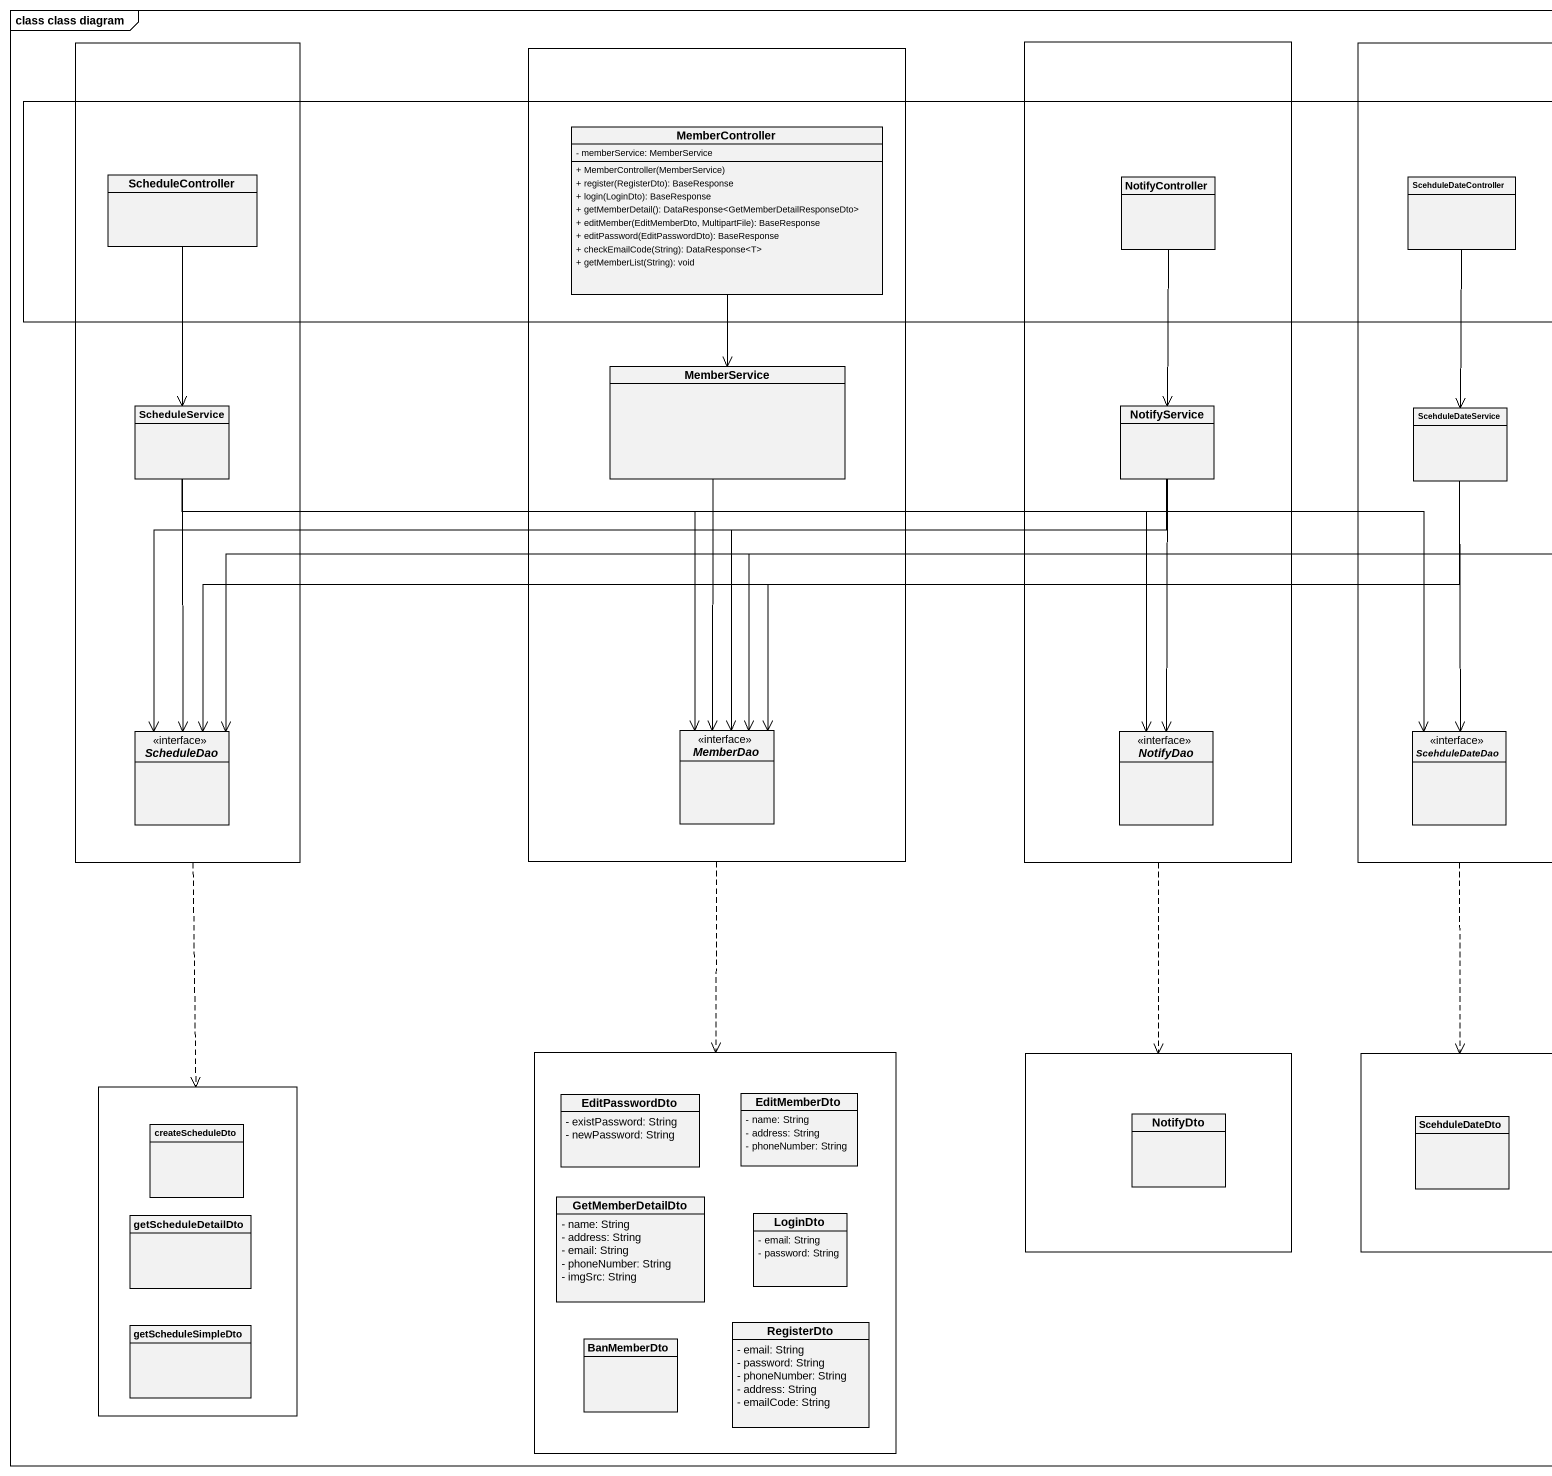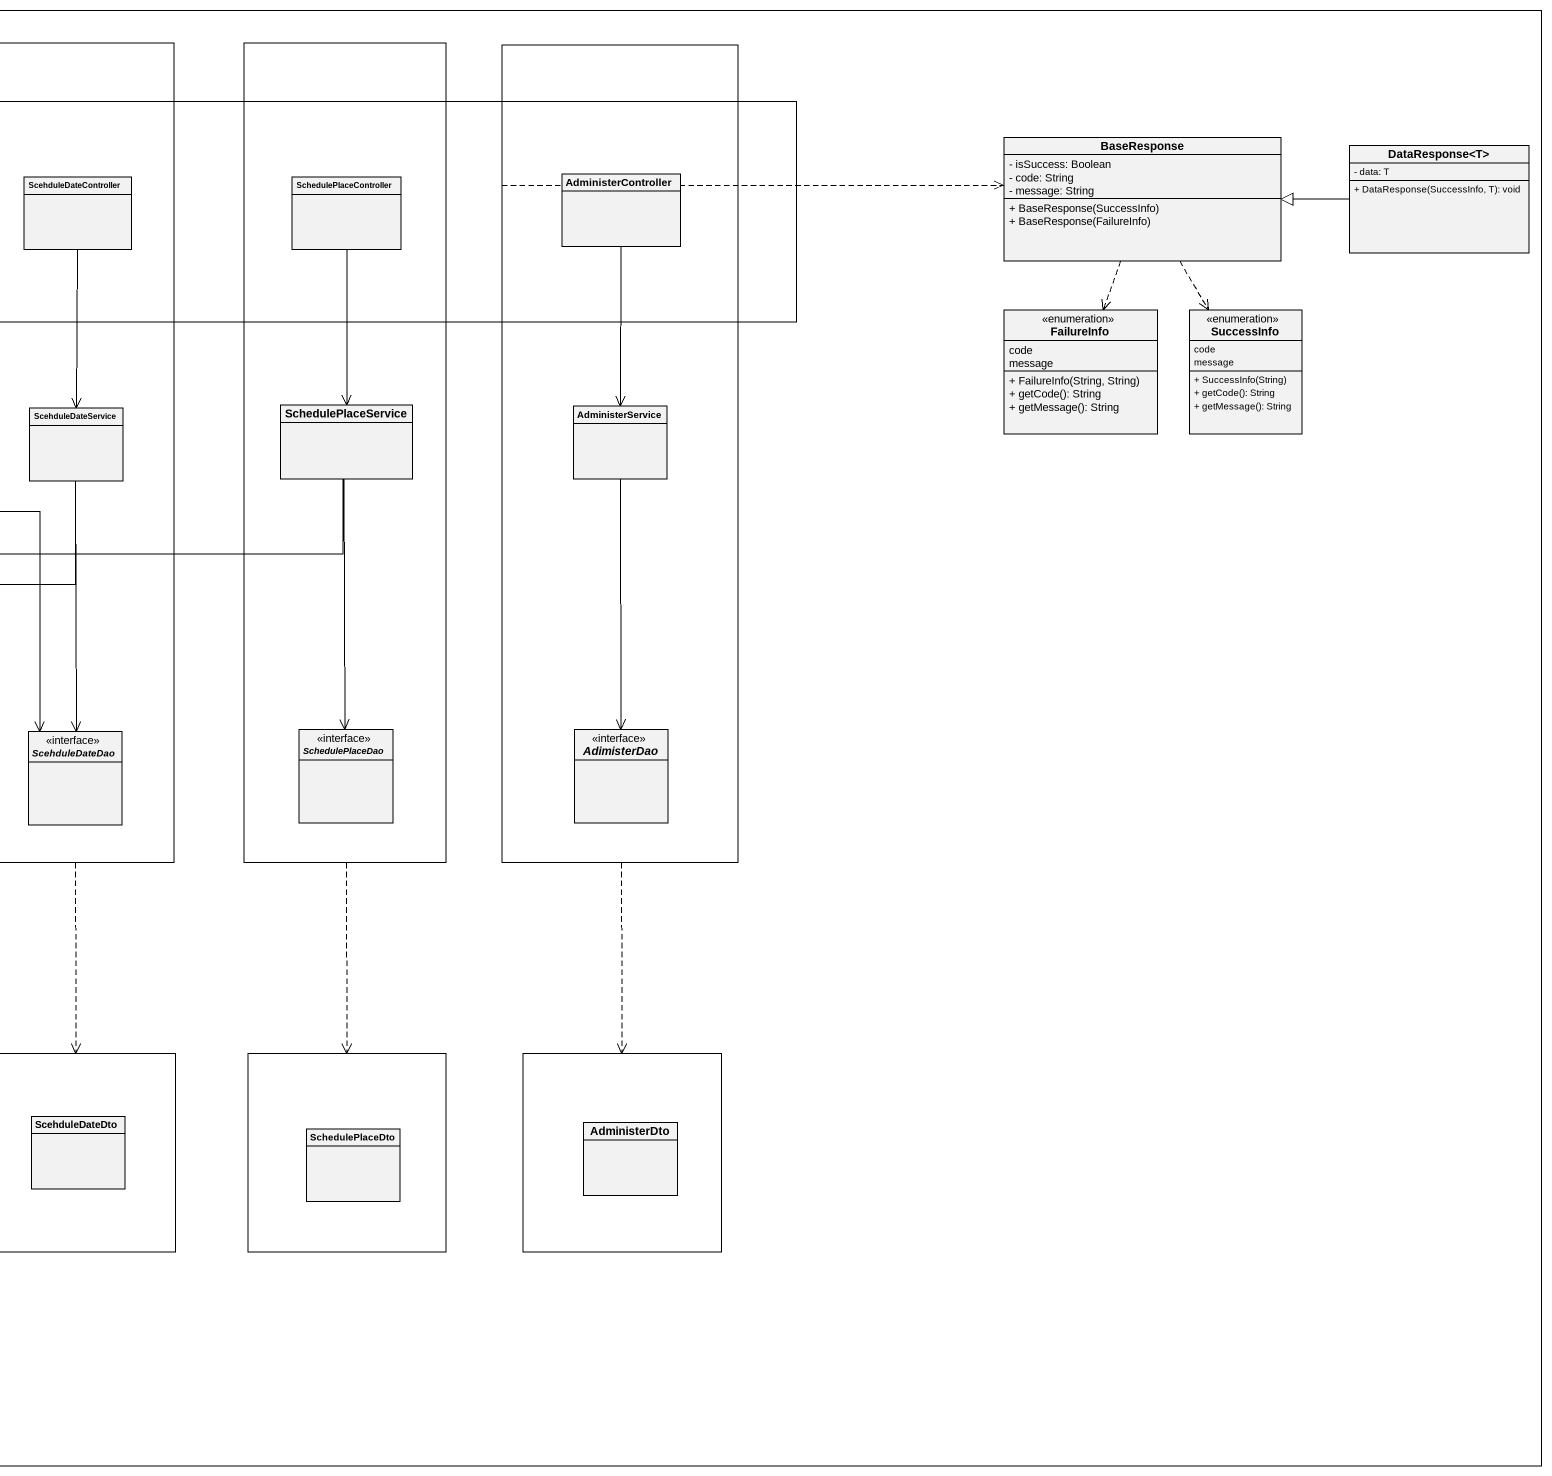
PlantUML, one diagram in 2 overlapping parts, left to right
@startuml
mainframe class class diagram
allowmixing
hide circle
hide empty members
skinparam classAttributeIconSize 0
rectangle " " as rectangle1 {
  class ScheduleController
  class ScheduleService
  interface ScheduleDao
}
rectangle " " as rectangle2 {
  class MemberController {
    - memberService: MemberService
    + MemberController(MemberService)
    + register(RegisterDto): BaseResponse
    + login(LoginDto): BaseResponse
    + getMemberDetail(): DataResponse<GetMemberDetailResponseDto>
    + editMember(EditMemberDto, MultipartFile): BaseResponse
    + editPassword(EditPasswordDto): BaseResponse
    + checkEmailCode(String): DataResponse<T>
    + getMemberList(String): void
  }
  class MemberService
  interface MemberDao
}
rectangle " " as rectangle3 {
  class NotifyController
  class NotifyService
  interface NotifyDao
}
rectangle " " as rectangle4 {
  class ScehduleDateController
  class ScehduleDateService
  interface ScehduleDateDao
}
rectangle " " as rectangle5 {
  class SchedulePlaceController
  class SchedulePlaceService
  interface SchedulePlaceDao
}
rectangle " " as rectangle6 {
  class AdministerController
  class AdministerService
  interface AdimisterDao
}
rectangle " " as rectangle7
class BaseResponse {
  - isSuccess: Boolean
  - code: String
  - message: String
  + BaseResponse(SuccessInfo)
  + BaseResponse(FailureInfo)
}
class "DataResponse<T>" as DataResponse_T {
  - data: T
  + DataResponse(SuccessInfo, T): void
}
enum FailureInfo {
  code
  message
  + FailureInfo(String, String)
  + getCode(): String
  + getMessage(): String
}
enum SuccessInfo {
  code
  message
  + SuccessInfo(String)
  + getCode(): String
  + getMessage(): String
}
rectangle " " as rectangle8 {
  class createScheduleDto
  class getScheduleDetailDto
  class getScheduleSimpleDto
}
rectangle " " as rectangle9 {
  class EditPasswordDto {
    - existPassword: String
    - newPassword: String
  }
  class EditMemberDto {
    - name: String
    - address: String
    - phoneNumber: String
  }
  class GetMemberDetailDto {
    - name: String
    - address: String
    - email: String
    - phoneNumber: String
    - imgSrc: String
  }
  class LoginDto {
    - email: String
    - password: String
  }
  class RegisterDto {
    - email: String
    - password: String
    - phoneNumber: String
    - address: String
    - emailCode: String
  }
  class BanMemberDto
}
rectangle " " as rectangle10 {
  class NotifyDto
}
rectangle " " as rectangle11 {
  class ScehduleDateDto
}
rectangle " " as rectangle12 {
  class SchedulePlaceDto
}
rectangle " " as rectangle13 {
  class AdministerDto
}
rectangle1 ..> rectangle8
rectangle2 ..> rectangle9
rectangle3 ..> rectangle10
rectangle4 ..> rectangle11
rectangle5 ..> rectangle12
rectangle6 ..> rectangle13
rectangle7 .right.> BaseResponse
MemberController --> MemberService
BaseResponse ..> FailureInfo
BaseResponse ..> SuccessInfo
DataResponse_T -left-|> BaseResponse
ScheduleController --> ScheduleService
NotifyController --> NotifyService
ScehduleDateController --> ScehduleDateService
SchedulePlaceController --> SchedulePlaceService
AdministerController --> AdministerService
MemberService --> MemberDao
ScheduleService --> ScheduleDao
ScheduleService --> MemberDao
ScheduleService -right-> NotifyDao
ScheduleService -right-> ScehduleDateDao
NotifyService -left-> ScheduleDao
NotifyService --> MemberDao
NotifyService --> NotifyDao
ScehduleDateService -left-> ScheduleDao
ScehduleDateService -left-> MemberDao
ScehduleDateService --> ScehduleDateDao
SchedulePlaceService -left-> ScheduleDao
SchedulePlaceService -left-> MemberDao
SchedulePlaceService --> SchedulePlaceDao
AdministerService --> AdimisterDao
@enduml
